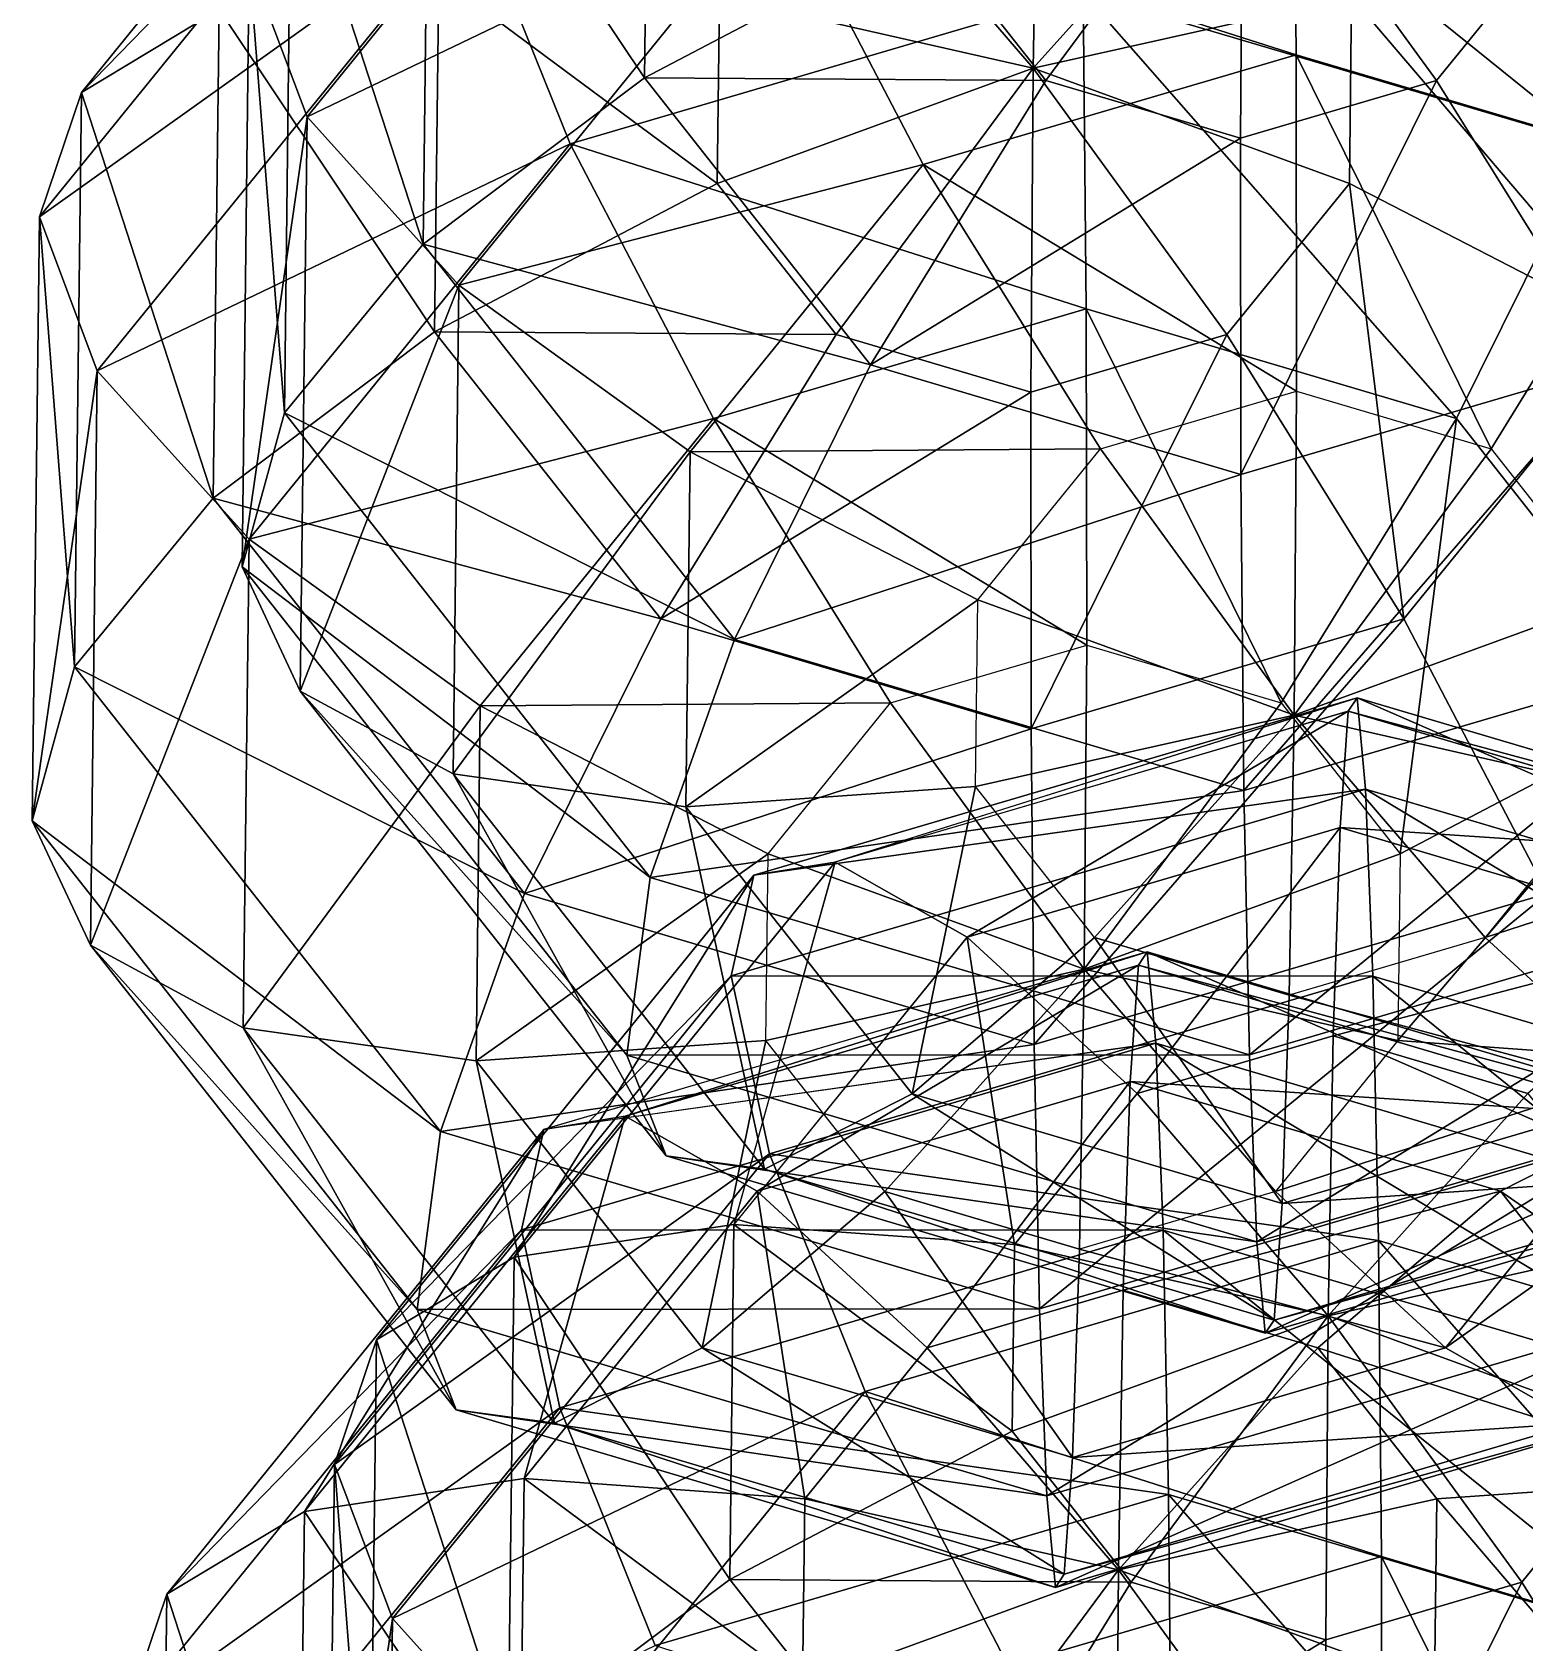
# Model space of a CAD drawing. Header units: metres. Extents: x -232 to 136, y -204 to 253.
# Drawn here: x -29.9 to 11.72, y 101.34 to 146.24 of the extents above; entities that cross this region are included whole.
import ezdxf

# ---------------------------------------------------------------- set-up
doc = ezdxf.new("R2010")
doc.units = ezdxf.units.M

msp = doc.modelspace()

# ---------------------------------------------------------------- linework, layer by layer
for points in [[(-18.013493, 157.52379, -593.6583), (-24.693033, 146.87381, -607.60693), (-28.53103, 144.56836, -599.35754), (-28.530931, 144.56847, -599.3574)], [(-18.642845, 154.72137, -584.72253), (-18.013493, 157.52379, -593.6583), (-28.53103, 144.56836, -599.35754), (-28.530931, 144.56847, -599.3574)], [(-11.722318, 156.84381, -353.40817), (-23.85123, 148.18161, -367.29697), (-22.239857, 143.88838, -359.10736), (-22.239758, 143.88849, -359.10727)], [(-9.057485, 150.21182, -347.32428), (-11.722318, 156.84381, -353.40817), (-22.239857, 143.88838, -359.10736), (-22.239758, 143.88849, -359.10727)], [(-18.642845, 154.72137, -584.72253), (-28.53103, 144.56836, -599.35754), (-29.70164, 141.09921, -590.715), (-29.70154, 141.09932, -590.7149)], [(-17.572727, 149.76141, -576.82623), (-18.642845, 154.72137, -584.72253), (-29.70164, 141.09921, -590.715), (-29.70154, 141.09932, -590.7149)], [(-18.842625, 153.9562, -384.1889), (-12.712922, 154.87228, -391.23773), (-12.832356, 144.9752, -395.79877), (-12.832256, 144.97531, -395.79868)], [(-12.712922, 154.87228, -391.23773), (-4.9543295, 149.10614, -398.79382), (-12.832356, 144.9752, -395.79877), (-12.832256, 144.97531, -395.79868)], [(13.614018, 143.12943, -571.4892), (15.956792, 149.76141, -577.7042), (-0.7482536, 154.70995, -574.9847), (-0.74815357, 154.71005, -574.98456)], [(13.614018, 143.12943, -571.4892), (-0.7482536, 154.70995, -574.9847), (-0.5961426, 147.33891, -569.17584), (-0.5960426, 147.33902, -569.1757)], [(5.3393087, 145.61537, -342.51022), (5.2542677, 154.42131, -345.7578), (-9.057485, 150.21182, -347.32428), (-9.0573845, 150.21193, -347.3242)], [(15.663593, 142.557, -344.19098), (19.464428, 150.21182, -348.07117), (5.2542677, 154.42131, -345.7578), (5.254368, 154.42142, -345.75772)], [(15.663593, 142.557, -344.19098), (5.2542677, 154.42131, -345.7578), (5.3393087, 145.61537, -342.51022), (5.339409, 145.61548, -342.51013)], [(-22.680622, 151.65076, -375.93948), (-18.842625, 153.9562, -384.1889), (-19.007011, 140.33405, -390.46664), (-19.006912, 140.33415, -390.46655)], [(-18.842625, 153.9562, -384.1889), (-12.832356, 144.9752, -395.79877), (-19.007011, 140.33405, -390.46664), (-19.006912, 140.33415, -390.46655)], [(-1.8579901, 153.04428, -617.3639), (-1.9944923, 145.24005, -622.5767), (-7.3245935, 151.43642, -617.9622), (-7.3244934, 151.43652, -617.9621)], [(3.5698085, 151.43642, -618.2475), (-1.9944923, 145.24005, -622.5767), (-1.8579901, 153.04428, -617.3639), (-1.8578901, 153.04439, -617.3638)], [(-4.9543295, 149.10614, -398.79382), (3.855918, 152.32245, -399.15866), (-1.6385736, 144.89667, -400.82193), (-1.6384736, 144.89677, -400.82184)], [(-1.6385736, 144.89667, -400.82193), (3.855918, 152.32245, -399.15866), (3.7892253, 143.28879, -401.70557), (3.7893252, 143.2889, -401.70547)], [(3.7892253, 143.28879, -401.70557), (3.855918, 152.32245, -399.15866), (9.255831, 144.89665, -401.1072), (9.255931, 144.89676, -401.10712)], [(9.255831, 144.89665, -401.1072), (3.855918, 152.32245, -399.15866), (12.673185, 149.10614, -399.25543), (12.6732855, 149.10625, -399.25534)], [(-23.85123, 148.18161, -367.29697), (-22.680622, 151.65076, -375.93948), (-22.87387, 135.63695, -383.31943), (-22.873772, 135.63705, -383.31934)], [(-22.680622, 151.65076, -375.93948), (-19.007011, 140.33405, -390.46664), (-22.87387, 135.63695, -383.31943), (-22.873772, 135.63705, -383.31934)], [(-7.3245935, 151.43642, -617.9622), (-1.9944923, 145.24005, -622.5767), (-10.741949, 147.22693, -619.81396), (-10.741849, 147.22704, -619.81384)], [(6.885566, 147.22693, -620.2756), (-1.9944923, 145.24005, -622.5767), (3.5698085, 151.43642, -618.2475), (3.5699084, 151.43652, -618.2474)], [(-9.057485, 150.21182, -347.32428), (-22.239857, 143.88838, -359.10736), (-18.004238, 139.19128, -352.1723), (-18.004139, 139.19139, -352.1722)], [(-5.0587873, 142.557, -343.64835), (-9.057485, 150.21182, -347.32428), (-18.004238, 139.19128, -352.1723), (-18.004139, 139.19139, -352.1722)], [(5.3393087, 145.61537, -342.51022), (-9.057485, 150.21182, -347.32428), (-5.0587873, 142.557, -343.64835), (-5.058687, 142.55711, -343.64825)], [(-17.572727, 149.76141, -576.82623), (-29.70164, 141.09921, -590.715), (-28.090267, 136.80598, -582.5254), (-28.090168, 136.80609, -582.52527)], [(-14.907895, 143.12943, -570.7423), (-17.572727, 149.76141, -576.82623), (-28.090267, 136.80598, -582.5254), (-28.090168, 136.80609, -582.52527)], [(-0.5961426, 147.33891, -569.17584), (-17.572727, 149.76141, -576.82623), (-14.907895, 143.12943, -570.7423), (-14.907795, 143.12953, -570.7422)], [(-12.832356, 144.9752, -395.79877), (-4.9543295, 149.10614, -398.79382), (-1.6385736, 144.89667, -400.82193), (-1.6384736, 144.89677, -400.82184)], [(14.196973, 136.9683, -400.19907), (9.255831, 144.89665, -401.1072), (12.673185, 149.10614, -399.25543), (12.6732855, 149.10625, -399.25534)], [(-23.85123, 148.18161, -367.29697), (-22.87387, 135.63695, -383.31943), (-24.054424, 131.3437, -375.0567), (-24.054325, 131.34381, -375.0566)], [(-22.239857, 143.88838, -359.10736), (-23.85123, 148.18161, -367.29697), (-24.054424, 131.3437, -375.0567), (-24.054325, 131.34381, -375.0566)], [(-24.693033, 146.87381, -607.60693), (-18.563332, 147.78989, -614.65576), (-18.682766, 137.8928, -619.2168), (-18.682667, 137.89291, -619.2167)], [(-18.563332, 147.78989, -614.65576), (-10.80474, 142.02374, -622.21185), (-18.682766, 137.8928, -619.2168), (-18.682667, 137.89291, -619.2167)], [(-18.563332, 147.78989, -614.65576), (-10.741949, 147.22693, -619.81396), (-10.80474, 142.02374, -622.21185), (-10.80464, 142.02385, -622.21173)], [(14.846757, 137.89282, -620.0948), (6.885566, 147.22693, -620.2756), (14.966191, 147.78989, -615.53375), (14.966291, 147.79, -615.5336)], [(-0.51110137, 138.53297, -565.9283), (-0.5961426, 147.33891, -569.17584), (-14.907895, 143.12943, -570.7423), (-14.907795, 143.12953, -570.7422)], [(9.813183, 135.47461, -567.609), (13.614018, 143.12943, -571.4892), (-0.5961426, 147.33891, -569.17584), (-0.5960426, 147.33902, -569.1757)], [(9.813183, 135.47461, -567.609), (-0.5961426, 147.33891, -569.17584), (-0.51110137, 138.53297, -565.9283), (-0.51100135, 138.53308, -565.92816)], [(-28.53103, 144.56836, -599.35754), (-24.693033, 146.87381, -607.60693), (-24.857422, 133.25165, -613.8847), (-24.857323, 133.25175, -613.8846)], [(-24.693033, 146.87381, -607.60693), (-18.682766, 137.8928, -619.2168), (-24.857422, 133.25165, -613.8847), (-24.857323, 133.25175, -613.8846)], [(-10.741949, 147.22693, -619.81396), (-1.9944923, 145.24005, -622.5767), (-10.80474, 142.02374, -622.21185), (-10.80464, 142.02385, -622.21173)], [(6.8227754, 142.02374, -622.67346), (-1.9944923, 145.24005, -622.5767), (6.885566, 147.22693, -620.2756), (6.8856664, 147.22704, -620.27545)], [(14.846757, 137.89282, -620.0948), (6.8227754, 142.02374, -622.67346), (6.885566, 147.22693, -620.2756), (6.8856664, 147.22704, -620.27545)], [(5.3489556, 136.23654, -342.14188), (5.3393087, 145.61537, -342.51022), (-5.0587873, 142.557, -343.64835), (-5.058687, 142.55711, -343.64825)], [(10.776754, 134.62868, -343.02548), (15.663593, 142.557, -344.19098), (5.3393087, 145.61537, -342.51022), (5.339409, 145.61548, -342.51013)], [(10.776754, 134.62868, -343.02548), (5.3393087, 145.61537, -342.51022), (5.3489556, 136.23654, -342.14188), (5.349056, 136.23665, -342.14178)], [(-10.80474, 142.02374, -622.21185), (-1.9944923, 145.24005, -622.5767), (-7.4889836, 137.81427, -624.2399), (-7.4888835, 137.81438, -624.2398)], [(-7.4889836, 137.81427, -624.2399), (-1.9944923, 145.24005, -622.5767), (-2.061185, 136.20639, -625.1236), (-2.061085, 136.2065, -625.1235)], [(-2.061185, 136.20639, -625.1236), (-1.9944923, 145.24005, -622.5767), (3.4054208, 137.81425, -624.5252), (3.4055207, 137.81436, -624.5251)], [(3.4054208, 137.81425, -624.5252), (-1.9944923, 145.24005, -622.5767), (6.8227754, 142.02374, -622.67346), (6.8228755, 142.02385, -622.67334)], [(-19.007011, 140.33405, -390.46664), (-12.832356, 144.9752, -395.79877), (-6.5254154, 136.96832, -399.65643), (-6.5253153, 136.96843, -399.65634)], [(-12.832356, 144.9752, -395.79877), (-1.6385736, 144.89667, -400.82193), (-6.5254154, 136.96832, -399.65643), (-6.5253153, 136.96843, -399.65634)], [(-6.5254154, 136.96832, -399.65643), (-1.6385736, 144.89667, -400.82193), (3.7892253, 143.28879, -401.70557), (3.7893252, 143.2889, -401.70547)], [(3.7988715, 133.90996, -401.3372), (3.7892253, 143.28879, -401.70557), (9.255831, 144.89665, -401.1072), (9.255931, 144.89676, -401.10712)], [(3.7988715, 133.90996, -401.3372), (9.255831, 144.89665, -401.1072), (14.196973, 136.9683, -400.19907), (14.197073, 136.96841, -400.19897)], [(-29.70164, 141.09921, -590.715), (-28.53103, 144.56836, -599.35754), (-28.724281, 128.55455, -606.7374), (-28.724182, 128.55466, -606.7373)], [(-28.53103, 144.56836, -599.35754), (-24.857422, 133.25165, -613.8847), (-28.724281, 128.55455, -606.7374), (-28.724182, 128.55466, -606.7373)], [(-22.239857, 143.88838, -359.10736), (-24.054424, 131.3437, -375.0567), (-22.43311, 127.87458, -366.48727), (-22.43301, 127.87468, -366.48718)], [(-18.004238, 139.19128, -352.1723), (-22.239857, 143.88838, -359.10736), (-22.43311, 127.87458, -366.48727), (-22.43301, 127.87468, -366.48718)], [(-6.5254154, 136.96832, -399.65643), (3.7892253, 143.28879, -401.70557), (3.7988715, 133.90996, -401.3372), (3.7989714, 133.91006, -401.3371)], [(-14.907895, 143.12943, -570.7423), (-28.090267, 136.80598, -582.5254), (-23.854649, 132.10889, -575.59033), (-23.85455, 132.109, -575.5902)], [(-10.909198, 135.47461, -567.0664), (-14.907895, 143.12943, -570.7423), (-23.854649, 132.10889, -575.59033), (-23.85455, 132.109, -575.5902)], [(-0.51110137, 138.53297, -565.9283), (-14.907895, 143.12943, -570.7423), (-10.909198, 135.47461, -567.0664), (-10.909098, 135.47472, -567.0663)], [(16.120129, 127.46772, -571.4667), (13.614018, 143.12943, -571.4892), (9.813183, 135.47461, -567.609), (9.813283, 135.47472, -567.6089)], [(-5.0587873, 142.557, -343.64835), (-18.004238, 139.19128, -352.1723), (-11.558982, 134.55013, -347.17062), (-11.558882, 134.55023, -347.17053)], [(-0.117648125, 134.62868, -342.7402), (-5.0587873, 142.557, -343.64835), (-11.558982, 134.55013, -347.17062), (-11.558882, 134.55023, -347.17053)], [(5.3489556, 136.23654, -342.14188), (-5.0587873, 142.557, -343.64835), (-0.117648125, 134.62868, -342.7402), (-0.11754812, 134.62878, -342.7401)], [(14.092513, 130.41919, -345.0536), (15.663593, 142.557, -344.19098), (10.776754, 134.62868, -343.02548), (10.7768545, 134.62878, -343.0254)], [(-18.682766, 137.8928, -619.2168), (-10.80474, 142.02374, -622.21185), (-7.4889836, 137.81427, -624.2399), (-7.4888835, 137.81438, -624.2398)], [(8.346562, 129.88591, -623.61707), (3.4054208, 137.81425, -624.5252), (6.8227754, 142.02374, -622.67346), (6.8228755, 142.02385, -622.67334)], [(8.346562, 129.88591, -623.61707), (6.8227754, 142.02374, -622.67346), (14.846757, 137.89282, -620.0948), (14.846857, 137.89293, -620.09467)], [(-29.70164, 141.09921, -590.715), (-28.724281, 128.55455, -606.7374), (-29.904833, 124.261314, -598.47473), (-29.904734, 124.26141, -598.4746)], [(-28.090267, 136.80598, -582.5254), (-29.70164, 141.09921, -590.715), (-29.904833, 124.261314, -598.47473), (-29.904734, 124.26141, -598.4746)], [(-22.87387, 135.63695, -383.31943), (-19.007011, 140.33405, -390.46664), (-10.32625, 129.3135, -395.77625), (-10.32615, 129.31361, -395.77615)], [(-19.007011, 140.33405, -390.46664), (-6.5254154, 136.96832, -399.65643), (-10.32625, 129.3135, -395.77625), (-10.32615, 129.31361, -395.77615)], [(-18.004238, 139.19128, -352.1723), (-22.43311, 127.87458, -366.48727), (-18.168629, 125.56913, -358.45004), (-18.16853, 125.56923, -358.44995)], [(-11.558982, 134.55013, -347.17062), (-18.004238, 139.19128, -352.1723), (-18.168629, 125.56913, -358.45004), (-18.16853, 125.56923, -358.44995)], [(-0.5014546, 129.15414, -565.5599), (-0.51110137, 138.53297, -565.9283), (-10.909198, 135.47461, -567.0664), (-10.909098, 135.47472, -567.0663)], [(4.926345, 127.54627, -566.44354), (9.813183, 135.47461, -567.609), (-0.51110137, 138.53297, -565.9283), (-0.51100135, 138.53308, -565.92816)], [(4.926345, 127.54627, -566.44354), (-0.51110137, 138.53297, -565.9283), (-0.5014546, 129.15414, -565.5599), (-0.5013546, 129.15425, -565.55975)], [(-24.857422, 133.25165, -613.8847), (-18.682766, 137.8928, -619.2168), (-12.375826, 129.88593, -623.07446), (-12.375726, 129.88603, -623.07434)], [(-18.682766, 137.8928, -619.2168), (-7.4889836, 137.81427, -624.2399), (-12.375826, 129.88593, -623.07446), (-12.375726, 129.88603, -623.07434)], [(12.34526, 122.2311, -619.94116), (8.346562, 129.88591, -623.61707), (14.846757, 137.89282, -620.0948), (14.846857, 137.89293, -620.09467)], [(-12.375826, 129.88593, -623.07446), (-7.4889836, 137.81427, -624.2399), (-2.061185, 136.20639, -625.1236), (-2.061085, 136.2065, -625.1235)], [(-2.0515387, 126.82755, -624.7552), (-2.061185, 136.20639, -625.1236), (3.4054208, 137.81425, -624.5252), (3.4055207, 137.81436, -624.5251)], [(-2.0515387, 126.82755, -624.7552), (3.4054208, 137.81425, -624.5252), (8.346562, 129.88591, -623.61707), (8.3466625, 129.88602, -623.61694)], [(-10.32625, 129.3135, -395.77625), (-6.5254154, 136.96832, -399.65643), (3.7988715, 133.90996, -401.3372), (3.7989714, 133.91006, -401.3371)], [(3.7988715, 133.90996, -401.3372), (3.7988715, 133.90996, -401.3372), (-6.5254154, 136.96832, -399.65643), (-6.5253153, 136.96843, -399.65634)], [(3.883912, 125.10403, -398.0896), (3.7988715, 133.90996, -401.3372), (14.196973, 136.9683, -400.19907), (14.197073, 136.96841, -400.19897)], [(3.883912, 125.10403, -398.0896), (14.196973, 136.9683, -400.19907), (18.195671, 129.3135, -396.52313), (18.19577, 129.31361, -396.52304)], [(-28.090267, 136.80598, -582.5254), (-29.904833, 124.261314, -598.47473), (-28.283518, 120.79218, -589.90533), (-28.283419, 120.79228, -589.9052)], [(-23.854649, 132.10889, -575.59033), (-28.090267, 136.80598, -582.5254), (-28.283518, 120.79218, -589.90533), (-28.283419, 120.79228, -589.9052)], [(-12.375826, 129.88593, -623.07446), (-2.061185, 136.20639, -625.1236), (-2.0515387, 126.82755, -624.7552), (-2.0514388, 126.82765, -624.75507)], [(5.3489556, 136.23654, -342.14188), (5.2822638, 127.20288, -344.68875), (-0.117648125, 134.62868, -342.7402), (-0.11754812, 134.62878, -342.7401)], [(10.776754, 134.62868, -343.02548), (5.2822638, 127.20288, -344.68875), (5.3489556, 136.23654, -342.14188), (5.349056, 136.23665, -342.14178)], [(-24.054424, 131.3437, -375.0567), (-22.87387, 135.63695, -383.31943), (-12.669024, 122.68152, -389.56122), (-12.668924, 122.68162, -389.56113)], [(-22.87387, 135.63695, -383.31943), (-10.32625, 129.3135, -395.77625), (-12.669024, 122.68152, -389.56122), (-12.668924, 122.68162, -389.56113)], [(-10.909198, 135.47461, -567.0664), (-23.854649, 132.10889, -575.59033), (-17.409391, 127.46772, -570.5887), (-17.409292, 127.46782, -570.58856)], [(-5.968058, 127.54627, -566.15826), (-10.909198, 135.47461, -567.0664), (-17.409391, 127.46772, -570.5887), (-17.409292, 127.46782, -570.58856)], [(-0.5014546, 129.15414, -565.5599), (-10.909198, 135.47461, -567.0664), (-5.968058, 127.54627, -566.15826), (-5.967958, 127.54637, -566.15814)], [(8.242103, 123.3368, -568.4716), (9.813183, 135.47461, -567.609), (4.926345, 127.54627, -566.44354), (4.926445, 127.54637, -566.4434)], [(8.242103, 123.3368, -568.4716), (16.120129, 127.46772, -571.4667), (9.813183, 135.47461, -567.609), (9.813283, 135.47472, -567.6089)], [(-11.558982, 134.55013, -347.17062), (-18.168629, 125.56913, -358.45004), (-11.678416, 124.653046, -351.7317), (-11.678316, 124.653145, -351.7316)], [(-3.5350037, 130.41919, -344.59198), (-11.558982, 134.55013, -347.17062), (-11.678416, 124.653046, -351.7317), (-11.678316, 124.653145, -351.7316)], [(-0.117648125, 134.62868, -342.7402), (-11.558982, 134.55013, -347.17062), (-3.5350037, 130.41919, -344.59198), (-3.5349038, 130.4193, -344.5919)], [(-0.117648125, 134.62868, -342.7402), (5.2822638, 127.20288, -344.68875), (-3.5350037, 130.41919, -344.59198), (-3.5349038, 130.4193, -344.5919)], [(14.092513, 130.41919, -345.0536), (5.2822638, 127.20288, -344.68875), (10.776754, 134.62868, -343.02548), (10.7768545, 134.62878, -343.0254)], [(-10.32625, 129.3135, -395.77625), (3.7988715, 133.90996, -401.3372), (3.883912, 125.10403, -398.0896), (3.884012, 125.104126, -398.0895)], [(-28.724281, 128.55455, -606.7374), (-24.857422, 133.25165, -613.8847), (-16.17666, 122.2311, -619.1943), (-16.176561, 122.2312, -619.19415)], [(-24.857422, 133.25165, -613.8847), (-12.375826, 129.88593, -623.07446), (-16.17666, 122.2311, -619.1943), (-16.176561, 122.2312, -619.19415)], [(-23.854649, 132.10889, -575.59033), (-28.283518, 120.79218, -589.90533), (-24.019037, 118.48673, -581.86804), (-24.018938, 118.48683, -581.8679)], [(-17.409391, 127.46772, -570.5887), (-23.854649, 132.10889, -575.59033), (-24.019037, 118.48673, -581.86804), (-24.018938, 118.48683, -581.8679)], [(-24.054424, 131.3437, -375.0567), (-12.669024, 122.68152, -389.56122), (-13.32441, 117.72157, -381.61972), (-13.32431, 117.72167, -381.61963)], [(-22.43311, 127.87458, -366.48727), (-24.054424, 131.3437, -375.0567), (-13.32441, 117.72157, -381.61972), (-13.32431, 117.72167, -381.61963)], [(-3.5350037, 130.41919, -344.59198), (-11.678416, 124.653046, -351.7317), (-3.5977945, 125.215996, -346.98987), (-3.5976946, 125.216095, -346.98978)], [(-3.5350037, 130.41919, -344.59198), (5.2822638, 127.20288, -344.68875), (-3.5977945, 125.215996, -346.98987), (-3.5976946, 125.216095, -346.98978)], [(14.029722, 125.215996, -347.45145), (5.2822638, 127.20288, -344.68875), (14.092513, 130.41919, -345.0536), (14.092613, 130.4193, -345.0535)], [(-16.17666, 122.2311, -619.1943), (-12.375826, 129.88593, -623.07446), (-2.0515387, 126.82755, -624.7552), (-2.0514388, 126.82765, -624.75507)], [(-2.0515387, 126.82755, -624.7552), (-2.0515387, 126.82755, -624.7552), (-12.375826, 129.88593, -623.07446), (-12.375726, 129.88603, -623.07434)], [(-1.9664981, 118.02163, -621.5076), (-2.0515387, 126.82755, -624.7552), (8.346562, 129.88591, -623.61707), (8.3466625, 129.88602, -623.61694)], [(-1.9664981, 118.02163, -621.5076), (8.346562, 129.88591, -623.61707), (12.34526, 122.2311, -619.94116), (12.34536, 122.2312, -619.94104)], [(-12.669024, 122.68152, -389.56122), (-10.32625, 129.3135, -395.77625), (3.883912, 125.10403, -398.0896), (3.884012, 125.104126, -398.0895)], [(3.883912, 125.10403, -398.0896), (3.883912, 125.10403, -398.0896), (-10.32625, 129.3135, -395.77625), (-10.32615, 129.31361, -395.77615)], [(-0.5014546, 129.15414, -565.5599), (-0.5681463, 120.12048, -568.10675), (-5.968058, 127.54627, -566.15826), (-5.967958, 127.54637, -566.15814)], [(4.926345, 127.54627, -566.44354), (-0.5681463, 120.12048, -568.10675), (-0.5014546, 129.15414, -565.5599), (-0.5013546, 129.15425, -565.55975)], [(4.0360227, 117.73299, -392.28076), (3.883912, 125.10403, -398.0896), (18.195671, 129.3135, -396.52313), (18.19577, 129.31361, -396.52304)], [(4.0360227, 117.73299, -392.28076), (18.195671, 129.3135, -396.52313), (20.860504, 122.68152, -390.43924), (20.860603, 122.68162, -390.43915)], [(-29.904833, 124.261314, -598.47473), (-28.724281, 128.55455, -606.7374), (-18.519434, 115.59912, -612.97925), (-18.519335, 115.59922, -612.9791)], [(-28.724281, 128.55455, -606.7374), (-16.17666, 122.2311, -619.1943), (-18.519434, 115.59912, -612.97925), (-18.519335, 115.59922, -612.9791)], [(-22.43311, 127.87458, -366.48727), (-13.32441, 117.72157, -381.61972), (-12.228259, 114.91914, -372.7291), (-12.228159, 114.91924, -372.729)], [(-18.168629, 125.56913, -358.45004), (-22.43311, 127.87458, -366.48727), (-12.228259, 114.91914, -372.7291), (-12.228159, 114.91924, -372.729)], [(-5.968058, 127.54627, -566.15826), (-17.409391, 127.46772, -570.5887), (-9.385414, 123.3368, -568.01), (-9.385314, 123.3369, -568.0099)], [(7.0386343, 127.68877, -277.6156), (-7.518627, 123.110794, -288.5577), (-9.78584, 122.740234, -279.45712), (-9.78574, 122.74033, -279.45703)], [(7.2751083, 125.14101, -268.58502), (7.0386343, 127.68877, -277.6156), (-9.78584, 122.740234, -279.45712), (-9.78574, 122.74033, -279.45703)], [(-5.968058, 127.54627, -566.15826), (-0.5681463, 120.12048, -568.10675), (-9.385414, 123.3368, -568.01), (-9.385314, 123.3369, -568.0099)], [(7.0386343, 127.68877, -277.6156), (6.7931256, 127.32027, -286.9912), (-7.518627, 123.110794, -288.5577), (-7.518527, 123.11089, -288.55762)], [(8.242103, 123.3368, -568.4716), (-0.5681463, 120.12048, -568.10675), (4.926345, 127.54627, -566.44354), (4.926445, 127.54637, -566.4434)], [(23.74368, 122.740234, -280.3351), (6.7931256, 127.32027, -286.9912), (7.0386343, 127.68877, -277.6156), (7.0387344, 127.688866, -277.6155)], [(24.839832, 119.93781, -271.4445), (23.74368, 122.740234, -280.3351), (7.0386343, 127.68877, -277.6156), (7.0387344, 127.688866, -277.6155)], [(24.839832, 119.93781, -271.4445), (7.0386343, 127.68877, -277.6156), (7.2751083, 125.14101, -268.58502), (7.2752085, 125.141106, -268.58493)], [(-17.409391, 127.46772, -570.5887), (-24.019037, 118.48673, -581.86804), (-17.528826, 117.57065, -575.1497), (-17.528727, 117.57075, -575.1496)], [(-9.385414, 123.3368, -568.01), (-17.409391, 127.46772, -570.5887), (-17.528826, 117.57065, -575.1497), (-17.528727, 117.57075, -575.1496)], [(6.7931256, 127.32027, -286.9912), (-3.8354836, 121.01323, -296.93225), (-7.518627, 123.110794, -288.5577), (-7.518527, 123.11089, -288.55762)], [(6.7931256, 127.32027, -286.9912), (6.5626135, 124.071594, -295.79413), (-3.8354836, 121.01323, -296.93225), (-3.8353837, 121.01333, -296.93216)], [(-3.5977945, 125.215996, -346.98987), (5.2822638, 127.20288, -344.68875), (-0.2820382, 121.00652, -349.01794), (-0.28193823, 121.00662, -349.01785)], [(-0.2820382, 121.00652, -349.01794), (5.2822638, 127.20288, -344.68875), (5.145761, 119.39865, -349.90158), (5.145861, 119.39875, -349.9015)], [(5.145761, 119.39865, -349.90158), (5.2822638, 127.20288, -344.68875), (10.612367, 121.00652, -349.30322), (10.612467, 121.00662, -349.30313)], [(10.612367, 121.00652, -349.30322), (5.2822638, 127.20288, -344.68875), (14.029722, 125.215996, -347.45145), (14.029822, 125.216095, -347.45135)], [(21.003286, 123.110794, -289.30457), (6.5626135, 124.071594, -295.79413), (6.7931256, 127.32027, -286.9912), (6.793226, 127.320366, -286.99112)], [(23.74368, 122.740234, -280.3351), (21.003286, 123.110794, -289.30457), (6.7931256, 127.32027, -286.9912), (6.793226, 127.320366, -286.99112)], [(8.179312, 118.1336, -570.8695), (16.000694, 117.57065, -576.0277), (16.120129, 127.46772, -571.4667), (16.120228, 127.46782, -571.46655)], [(8.179312, 118.1336, -570.8695), (16.120129, 127.46772, -571.4667), (8.242103, 123.3368, -568.4716), (8.242203, 123.3369, -568.4715)], [(-16.17666, 122.2311, -619.1943), (-2.0515387, 126.82755, -624.7552), (-1.9664981, 118.02163, -621.5076), (-1.9663981, 118.02173, -621.5075)], [(-18.168629, 125.56913, -358.45004), (-12.228259, 114.91914, -372.7291), (-9.4878645, 114.548584, -363.75964), (-9.487764, 114.54868, -363.75955)], [(-11.678416, 124.653046, -351.7317), (-18.168629, 125.56913, -358.45004), (-9.4878645, 114.548584, -363.75964), (-9.487764, 114.54868, -363.75955)], [(-12.669024, 122.68152, -389.56122), (3.883912, 125.10403, -398.0896), (4.0360227, 117.73299, -392.28076), (4.036123, 117.733086, -392.28067)], [(-3.5977945, 125.215996, -346.98987), (-11.678416, 124.653046, -351.7317), (-5.371476, 116.64615, -355.58932), (-5.371376, 116.64625, -355.58923)], [(7.2751083, 125.14101, -268.58502), (-9.78584, 122.740234, -279.45712), (-10.415193, 119.93781, -270.5213), (-10.415092, 119.93791, -270.5212)], [(7.4793997, 119.92639, -260.78345), (7.2751083, 125.14101, -268.58502), (-10.415193, 119.93781, -270.5213), (-10.415092, 119.93791, -270.5212)], [(-3.5977945, 125.215996, -346.98987), (-5.371476, 116.64615, -355.58932), (-0.2820382, 121.00652, -349.01794), (-0.28193823, 121.00662, -349.01785)], [(24.184444, 114.97786, -263.503), (24.839832, 119.93781, -271.4445), (7.2751083, 125.14101, -268.58502), (7.2752085, 125.141106, -268.58493)], [(24.184444, 114.97786, -263.503), (7.2751083, 125.14101, -268.58502), (7.4793997, 119.92639, -260.78345), (7.4795, 119.92649, -260.78336)], [(10.612367, 121.00652, -349.30322), (21.851105, 124.653046, -352.60968), (14.029722, 125.215996, -347.45145), (14.029822, 125.216095, -347.45135)], [(-11.678416, 124.653046, -351.7317), (-9.4878645, 114.548584, -363.75964), (-5.371476, 116.64615, -355.58932), (-5.371376, 116.64625, -355.58923)], [(10.612367, 121.00652, -349.30322), (15.35091, 116.64615, -356.13196), (21.851105, 124.653046, -352.60968), (21.851204, 124.653145, -352.6096)], [(-29.904833, 124.261314, -598.47473), (-18.519434, 115.59912, -612.97925), (-19.17482, 110.639175, -605.0377), (-19.17472, 110.639275, -605.0376)], [(-28.283518, 120.79218, -589.90533), (-29.904833, 124.261314, -598.47473), (-19.17482, 110.639175, -605.0377), (-19.17472, 110.639275, -605.0376)], [(6.5626135, 124.071594, -295.79413), (0.9030595, 116.652855, -303.761), (-3.8354836, 121.01323, -296.93225), (-3.8353837, 121.01333, -296.93216)], [(6.5626135, 124.071594, -295.79413), (6.3696632, 118.26073, -303.16263), (0.9030595, 116.652855, -303.761), (0.9031595, 116.652954, -303.7609)], [(16.8869, 121.01323, -297.47488), (6.3696632, 118.26073, -303.16263), (6.5626135, 124.071594, -295.79413), (6.5627136, 124.07169, -295.79404)], [(21.003286, 123.110794, -289.30457), (16.8869, 121.01323, -297.47488), (6.5626135, 124.071594, -295.79413), (6.5627136, 124.07169, -295.79404)], [(-9.385414, 123.3368, -568.01), (-17.528826, 117.57065, -575.1497), (-9.448205, 118.1336, -570.4079), (-9.448105, 118.1337, -570.4078)], [(-7.518627, 123.110794, -288.5577), (-10.335679, 113.00633, -300.45453), (-16.465382, 112.09025, -293.4057), (-16.465282, 112.09035, -293.4056)], [(-9.78584, 122.740234, -279.45712), (-7.518627, 123.110794, -288.5577), (-16.465382, 112.09025, -293.4057), (-16.465282, 112.09035, -293.4056)], [(-7.518627, 123.110794, -288.5577), (-3.8354836, 121.01323, -296.93225), (-10.335679, 113.00633, -300.45453), (-10.335579, 113.00643, -300.45444)], [(-9.385414, 123.3368, -568.01), (-0.5681463, 120.12048, -568.10675), (-9.448205, 118.1336, -570.4079), (-9.448105, 118.1337, -570.4078)], [(8.179312, 118.1336, -570.8695), (-0.5681463, 120.12048, -568.10675), (8.242103, 123.3368, -568.4716), (8.242203, 123.3369, -568.4715)], [(-9.78584, 122.740234, -279.45712), (-16.465382, 112.09025, -293.4057), (-20.30338, 109.7848, -285.15628), (-20.30328, 109.7849, -285.1562)], [(-10.415193, 119.93781, -270.5213), (-9.78584, 122.740234, -279.45712), (-20.30338, 109.7848, -285.15628), (-20.30328, 109.7849, -285.1562)], [(-13.32441, 117.72157, -381.61972), (-12.669024, 122.68152, -389.56122), (4.0360227, 117.73299, -392.28076), (4.036123, 117.733086, -392.28067)], [(4.0360227, 117.73299, -392.28076), (4.0360227, 117.73299, -392.28076), (-12.669024, 122.68152, -389.56122), (-12.668924, 122.68162, -389.56113)], [(4.2403135, 112.51837, -384.4792), (4.0360227, 117.73299, -392.28076), (20.860504, 122.68152, -390.43924), (20.860603, 122.68162, -390.43915)], [(4.2403135, 112.51837, -384.4792), (20.860504, 122.68152, -390.43924), (21.930618, 117.721565, -382.5429), (21.930717, 117.721664, -382.54282)], [(-18.519434, 115.59912, -612.97925), (-16.17666, 122.2311, -619.1943), (-1.9664981, 118.02163, -621.5076), (-1.9663981, 118.02173, -621.5075)], [(-1.9664981, 118.02163, -621.5076), (-1.9664981, 118.02163, -621.5076), (-16.17666, 122.2311, -619.1943), (-16.176561, 122.2312, -619.19415)], [(-1.8143874, 110.65059, -615.6988), (-1.9664981, 118.02163, -621.5076), (12.34526, 122.2311, -619.94116), (12.34536, 122.2312, -619.94104)], [(-1.8143874, 110.65059, -615.6988), (12.34526, 122.2311, -619.94116), (15.010093, 115.59912, -613.85724), (15.010193, 115.59922, -613.8571)], [(-28.283518, 120.79218, -589.90533), (-19.17482, 110.639175, -605.0377), (-18.078669, 107.83675, -596.1471), (-18.07857, 107.836845, -596.147)], [(-24.019037, 118.48673, -581.86804), (-28.283518, 120.79218, -589.90533), (-18.078669, 107.83675, -596.1471), (-18.07857, 107.836845, -596.147)], [(-3.8354836, 121.01323, -296.93225), (-2.5142956, 112.44338, -305.61276), (-10.335679, 113.00633, -300.45453), (-10.335579, 113.00643, -300.45444)], [(-0.2820382, 121.00652, -349.01794), (-5.371476, 116.64615, -355.58932), (4.9528093, 113.58778, -357.27008), (4.9529095, 113.58788, -357.27)], [(-3.8354836, 121.01323, -296.93225), (0.9030595, 116.652855, -303.761), (-2.5142956, 112.44338, -305.61276), (-2.5141957, 112.44348, -305.61267)], [(5.145761, 119.39865, -349.90158), (5.145761, 119.39865, -349.90158), (-0.2820382, 121.00652, -349.01794), (-0.28193823, 121.00662, -349.01785)], [(-0.2820382, 121.00652, -349.01794), (4.9528093, 113.58778, -357.27008), (5.145761, 119.39865, -349.90158), (5.145861, 119.39875, -349.9015)], [(5.145761, 119.39865, -349.90158), (15.35091, 116.64615, -356.13196), (10.612367, 121.00652, -349.30322), (10.612467, 121.00662, -349.30313)], [(16.8869, 121.01323, -297.47488), (11.7974615, 116.652855, -304.04626), (6.3696632, 118.26073, -303.16263), (6.3697634, 118.260826, -303.16254)], [(1.1882244, 120.60637, -501.03363), (-13.369038, 116.0284, -511.97574), (-15.6362505, 115.65784, -502.87515), (-15.63615, 115.657936, -502.87506)], [(1.4246984, 118.05861, -492.00305), (1.1882244, 120.60637, -501.03363), (-15.6362505, 115.65784, -502.87515), (-15.63615, 115.657936, -502.87506)], [(1.1882244, 120.60637, -501.03363), (0.9427154, 120.23787, -510.40924), (-13.369038, 116.0284, -511.97574), (-13.3689375, 116.028496, -511.97565)], [(17.89327, 115.65784, -503.75314), (0.9427154, 120.23787, -510.40924), (1.1882244, 120.60637, -501.03363), (1.1883245, 120.60647, -501.03354)], [(18.989424, 112.855415, -494.86252), (17.89327, 115.65784, -503.75314), (1.1882244, 120.60637, -501.03363), (1.1883245, 120.60647, -501.03354)], [(18.989424, 112.855415, -494.86252), (1.1882244, 120.60637, -501.03363), (1.4246984, 118.05861, -492.00305), (1.4247984, 118.05871, -492.00296)], [(-10.415193, 119.93781, -270.5213), (-20.30338, 109.7848, -285.15628), (-21.473988, 106.31567, -276.51376), (-21.473888, 106.315765, -276.51367)], [(-9.345075, 114.97786, -262.62497), (-10.415193, 119.93781, -270.5213), (-21.473988, 106.31567, -276.51376), (-21.473888, 106.315765, -276.51367)], [(0.9427154, 120.23787, -510.40924), (-9.685894, 113.93083, -520.3503), (-13.369038, 116.0284, -511.97574), (-13.3689375, 116.028496, -511.97565)], [(7.4793997, 119.92639, -260.78345), (-10.415193, 119.93781, -270.5213), (-9.345075, 114.97786, -262.62497), (-9.3449745, 114.97796, -262.62488)], [(0.9427154, 120.23787, -510.40924), (0.71220356, 116.9892, -519.21216), (-9.685894, 113.93083, -520.3503), (-9.685794, 113.93093, -520.35016)], [(-9.448205, 118.1336, -570.4079), (-0.5681463, 120.12048, -568.10675), (-6.132448, 113.924126, -572.436), (-6.132348, 113.924225, -572.43585)], [(7.6315107, 112.55535, -254.9746), (7.4793997, 119.92639, -260.78345), (-9.345075, 114.97786, -262.62497), (-9.3449745, 114.97796, -262.62488)], [(-6.132448, 113.924126, -572.436), (-0.5681463, 120.12048, -568.10675), (-0.7046492, 112.31625, -573.3196), (-0.7045492, 112.31635, -573.31946)], [(-0.7046492, 112.31625, -573.3196), (-0.5681463, 120.12048, -568.10675), (4.7619567, 113.924126, -572.72125), (4.762057, 113.924225, -572.7211)], [(4.7619567, 113.924126, -572.72125), (-0.5681463, 120.12048, -568.10675), (8.179312, 118.1336, -570.8695), (8.179412, 118.1337, -570.8694)], [(15.152876, 116.0284, -512.7226), (0.71220356, 116.9892, -519.21216), (0.9427154, 120.23787, -510.40924), (0.9428154, 120.23797, -510.40915)], [(17.89327, 115.65784, -503.75314), (15.152876, 116.0284, -512.7226), (0.9427154, 120.23787, -510.40924), (0.9428154, 120.23797, -510.40915)], [(21.841671, 108.34588, -257.28796), (24.184444, 114.97786, -263.503), (7.4793997, 119.92639, -260.78345), (7.4795, 119.92649, -260.78336)], [(21.841671, 108.34588, -257.28796), (7.4793997, 119.92639, -260.78345), (7.6315107, 112.55535, -254.9746), (7.631611, 112.55545, -254.97449)], [(5.145761, 119.39865, -349.90158), (4.9528093, 113.58778, -357.27008), (15.35091, 116.64615, -356.13196), (15.35101, 116.64625, -356.13187)], [(-24.019037, 118.48673, -581.86804), (-18.078669, 107.83675, -596.1471), (-15.338275, 107.46619, -587.1777), (-15.338175, 107.466286, -587.17755)], [(-17.528826, 117.57065, -575.1497), (-24.019037, 118.48673, -581.86804), (-15.338275, 107.46619, -587.1777), (-15.338175, 107.466286, -587.17755)], [(-9.448205, 118.1336, -570.4079), (-17.528826, 117.57065, -575.1497), (-11.221887, 109.56375, -579.0074), (-11.2217865, 109.56385, -579.00726)], [(-9.448205, 118.1336, -570.4079), (-11.221887, 109.56375, -579.0074), (-6.132448, 113.924126, -572.436), (-6.132348, 113.924225, -572.43585)], [(6.3696632, 118.26073, -303.16263), (6.233161, 110.4565, -308.37546), (0.9030595, 116.652855, -303.761), (0.9031595, 116.652954, -303.7609)], [(4.7619567, 113.924126, -572.72125), (16.000694, 117.57065, -576.0277), (8.179312, 118.1336, -570.8695), (8.179412, 118.1337, -570.8694)], [(11.7974615, 116.652855, -304.04626), (6.233161, 110.4565, -308.37546), (6.3696632, 118.26073, -303.16263), (6.3697634, 118.260826, -303.16254)], [(9.5005, 109.56375, -579.55), (13.183645, 107.46619, -587.92456), (22.130398, 118.48674, -583.07654), (22.130497, 118.48684, -583.0764)], [(9.5005, 109.56375, -579.55), (22.130398, 118.48674, -583.07654), (16.000694, 117.57065, -576.0277), (16.000793, 117.57075, -576.0276)], [(-18.519434, 115.59912, -612.97925), (-1.9664981, 118.02163, -621.5076), (-1.8143874, 110.65059, -615.6988), (-1.8142874, 110.65069, -615.69867)], [(1.4246984, 118.05861, -492.00305), (-15.6362505, 115.65784, -502.87515), (-16.265602, 112.855415, -493.93933), (-16.265503, 112.855515, -493.93924)], [(1.6289895, 112.843994, -484.20148), (1.4246984, 118.05861, -492.00305), (-16.265602, 112.855415, -493.93933), (-16.265503, 112.855515, -493.93924)], [(-13.32441, 117.72157, -381.61972), (4.0360227, 117.73299, -392.28076), (4.2403135, 112.51837, -384.4792), (4.2404137, 112.51847, -384.4791)], [(4.2403135, 112.51837, -384.4792), (4.2403135, 112.51837, -384.4792), (-13.32441, 117.72157, -381.61972), (-13.32431, 117.72167, -381.61963)], [(-12.228259, 114.91914, -372.7291), (-13.32441, 117.72157, -381.61972), (4.2403135, 112.51837, -384.4792), (4.2404137, 112.51847, -384.4791)], [(18.334036, 107.89546, -486.92102), (18.989424, 112.855415, -494.86252), (1.4246984, 118.05861, -492.00305), (1.4247984, 118.05871, -492.00296)], [(18.334036, 107.89546, -486.92102), (1.4246984, 118.05861, -492.00305), (1.6289895, 112.843994, -484.20148), (1.6290895, 112.84409, -484.2014)], [(4.4767876, 109.97061, -375.4486), (4.2403135, 112.51837, -384.4792), (21.930618, 117.721565, -382.5429), (21.930717, 117.721664, -382.54282)], [(4.4767876, 109.97061, -375.4486), (21.930618, 117.721565, -382.5429), (21.30127, 114.91914, -373.6071), (21.301369, 114.91924, -373.607)], [(-17.528826, 117.57065, -575.1497), (-15.338275, 107.46619, -587.1777), (-11.221887, 109.56375, -579.0074), (-11.2217865, 109.56385, -579.00726)], [(4.7619567, 113.924126, -572.72125), (9.5005, 109.56375, -579.55), (16.000694, 117.57065, -576.0277), (16.000793, 117.57075, -576.0276)], [(0.71220356, 116.9892, -519.21216), (-4.9473505, 109.57046, -527.179), (-9.685894, 113.93083, -520.3503), (-9.685794, 113.93093, -520.35016)], [(0.71220356, 116.9892, -519.21216), (0.5192529, 111.17833, -526.5807), (-4.9473505, 109.57046, -527.179), (-4.9472504, 109.57056, -527.1789)], [(11.0364895, 113.93083, -520.8929), (0.5192529, 111.17833, -526.5807), (0.71220356, 116.9892, -519.21216), (0.7123036, 116.989296, -519.21204)], [(15.152876, 116.0284, -512.7226), (11.0364895, 113.93083, -520.8929), (0.71220356, 116.9892, -519.21216), (0.7123036, 116.989296, -519.21204)], [(-5.371476, 116.64615, -355.58932), (-9.4878645, 114.548584, -363.75964), (4.722297, 110.33911, -366.073), (4.7223973, 110.33921, -366.0729)], [(4.9528093, 113.58778, -357.27008), (4.9528093, 113.58778, -357.27008), (-5.371476, 116.64615, -355.58932), (-5.371376, 116.64625, -355.58923)], [(-5.371476, 116.64615, -355.58932), (4.722297, 110.33911, -366.073), (4.9528093, 113.58778, -357.27008), (4.9529095, 113.58788, -357.27)], [(0.9030595, 116.652855, -303.761), (6.233161, 110.4565, -308.37546), (-2.5142956, 112.44338, -305.61276), (-2.5141957, 112.44348, -305.61267)], [(4.9528093, 113.58778, -357.27008), (19.034056, 114.548584, -364.5065), (15.35091, 116.64615, -356.13196), (15.35101, 116.64625, -356.13187)], [(15.113219, 112.44338, -306.07434), (6.233161, 110.4565, -308.37546), (11.7974615, 116.652855, -304.04626), (11.797562, 116.652954, -304.04617)], [(-13.369038, 116.0284, -511.97574), (-16.186089, 105.923935, -523.87256), (-22.31579, 105.00785, -516.8237), (-22.315691, 105.00795, -516.8236)], [(-15.6362505, 115.65784, -502.87515), (-13.369038, 116.0284, -511.97574), (-22.31579, 105.00785, -516.8237), (-22.315691, 105.00795, -516.8236)], [(-13.369038, 116.0284, -511.97574), (-9.685894, 113.93083, -520.3503), (-16.186089, 105.923935, -523.87256), (-16.18599, 105.924034, -523.87244)], [(23.833645, 105.00784, -518.0322), (11.0364895, 113.93083, -520.8929), (15.152876, 116.0284, -512.7226), (15.152976, 116.028496, -512.7225)], [(-15.6362505, 115.65784, -502.87515), (-22.31579, 105.00785, -516.8237), (-26.153788, 102.7024, -508.5743), (-26.153688, 102.7025, -508.57422)], [(-16.265602, 112.855415, -493.93933), (-15.6362505, 115.65784, -502.87515), (-26.153788, 102.7024, -508.5743), (-26.153688, 102.7025, -508.57422)], [(-19.17482, 110.639175, -605.0377), (-18.519434, 115.59912, -612.97925), (-1.8143874, 110.65059, -615.6988), (-1.8142874, 110.65069, -615.69867)], [(-1.8143874, 110.65059, -615.6988), (-1.8143874, 110.65059, -615.6988), (-18.519434, 115.59912, -612.97925), (-18.519335, 115.59922, -612.9791)], [(-1.6100963, 105.435974, -607.8972), (-1.8143874, 110.65059, -615.6988), (15.010093, 115.59912, -613.85724), (15.010193, 115.59922, -613.8571)], [(-1.6100963, 105.435974, -607.8972), (15.010093, 115.59912, -613.85724), (16.08021, 110.63917, -605.96094), (16.080309, 110.63927, -605.9608)], [(-9.345075, 114.97786, -262.62497), (-21.473988, 106.31567, -276.51376), (-19.862614, 102.02242, -268.32416), (-19.862514, 102.02252, -268.32407)], [(-6.6802416, 108.34588, -256.54108), (-9.345075, 114.97786, -262.62497), (-19.862614, 102.02242, -268.32416), (-19.862514, 102.02252, -268.32407)], [(7.6315107, 112.55535, -254.9746), (-9.345075, 114.97786, -262.62497), (-6.6802416, 108.34588, -256.54108), (-6.6801414, 108.34598, -256.541)], [(4.4767876, 109.97061, -375.4486), (4.4767876, 109.97061, -375.4486), (-12.228259, 114.91914, -372.7291), (-12.228159, 114.91924, -372.729)], [(-12.228259, 114.91914, -372.7291), (4.2403135, 112.51837, -384.4792), (4.4767876, 109.97061, -375.4486), (4.4768877, 109.97071, -375.44852)], [(-9.4878645, 114.548584, -363.75964), (-12.228259, 114.91914, -372.7291), (4.4767876, 109.97061, -375.4486), (4.4768877, 109.97071, -375.44852)], [(4.722297, 110.33911, -366.073), (4.722297, 110.33911, -366.073), (-9.4878645, 114.548584, -363.75964), (-9.487764, 114.54868, -363.75955)], [(-9.4878645, 114.548584, -363.75964), (4.4767876, 109.97061, -375.4486), (4.722297, 110.33911, -366.073), (4.7223973, 110.33921, -366.0729)], [(4.722297, 110.33911, -366.073), (4.4767876, 109.97061, -375.4486), (21.30127, 114.91914, -373.6071), (21.301369, 114.91924, -373.607)], [(4.722297, 110.33911, -366.073), (21.30127, 114.91914, -373.6071), (19.034056, 114.548584, -364.5065), (19.034155, 114.54868, -364.5064)], [(4.9528093, 113.58778, -357.27008), (4.722297, 110.33911, -366.073), (19.034056, 114.548584, -364.5065), (19.034155, 114.54868, -364.5064)], [(-9.685894, 113.93083, -520.3503), (-8.364706, 105.360985, -529.03076), (-16.186089, 105.923935, -523.87256), (-16.18599, 105.924034, -523.87244)], [(-6.132448, 113.924126, -572.436), (-11.221887, 109.56375, -579.0074), (-0.89760053, 106.50539, -580.6881), (-0.8975005, 106.505486, -580.688)], [(-9.685894, 113.93083, -520.3503), (-4.9473505, 109.57046, -527.179), (-8.364706, 105.360985, -529.03076), (-8.364606, 105.361084, -529.03064)], [(-0.7046492, 112.31625, -573.3196), (-0.7046492, 112.31625, -573.3196), (-6.132448, 113.924126, -572.436), (-6.132348, 113.924225, -572.43585)], [(-6.132448, 113.924126, -572.436), (-0.89760053, 106.50539, -580.6881), (-0.7046492, 112.31625, -573.3196), (-0.7045492, 112.31635, -573.31946)], [(-0.7046492, 112.31625, -573.3196), (9.5005, 109.56375, -579.55), (4.7619567, 113.924126, -572.72125), (4.762057, 113.924225, -572.7211)], [(11.0364895, 113.93083, -520.8929), (5.9470515, 109.57046, -527.4643), (0.5192529, 111.17833, -526.5807), (0.5193529, 111.17843, -526.58057)], [(17.343435, 105.923935, -524.75055), (5.9470515, 109.57046, -527.4643), (11.0364895, 113.93083, -520.8929), (11.03659, 113.93093, -520.89276)], [(23.833645, 105.00784, -518.0322), (17.343435, 105.923935, -524.75055), (11.0364895, 113.93083, -520.8929), (11.03659, 113.93093, -520.89276)], [(-16.265602, 112.855415, -493.93933), (-26.153788, 102.7024, -508.5743), (-27.324396, 99.23327, -499.9318), (-27.324297, 99.23337, -499.9317)], [(-15.195485, 107.89546, -486.043), (-16.265602, 112.855415, -493.93933), (-27.324396, 99.23327, -499.9318), (-27.324297, 99.23337, -499.9317)], [(-16.465382, 112.09025, -293.4057), (-10.335679, 113.00633, -300.45453), (-10.455113, 103.10926, -305.01556), (-10.455013, 103.10936, -305.01547)], [(1.6289895, 112.843994, -484.20148), (-16.265602, 112.855415, -493.93933), (-15.195485, 107.89546, -486.043), (-15.195385, 107.89556, -486.0429)], [(1.7811005, 105.47295, -478.39264), (1.6289895, 112.843994, -484.20148), (-15.195485, 107.89546, -486.043), (-15.195385, 107.89556, -486.0429)], [(-10.335679, 113.00633, -300.45453), (-2.5770864, 107.24018, -308.01062), (-10.455113, 103.10926, -305.01556), (-10.455013, 103.10936, -305.01547)], [(-10.335679, 113.00633, -300.45453), (-2.5142956, 112.44338, -305.61276), (-2.5770864, 107.24018, -308.01062), (-2.5769866, 107.24028, -308.01053)], [(15.9912615, 101.26348, -480.706), (18.334036, 107.89546, -486.92102), (1.6289895, 112.843994, -484.20148), (1.6290895, 112.84409, -484.2014)], [(15.9912615, 101.26348, -480.706), (1.6289895, 112.843994, -484.20148), (1.7811005, 105.47295, -478.39264), (1.7812005, 105.47305, -478.39255)], [(7.716552, 103.74943, -251.72702), (7.6315107, 112.55535, -254.9746), (-6.6802416, 108.34588, -256.54108), (-6.6801414, 108.34598, -256.541)], [(-2.5142956, 112.44338, -305.61276), (6.233161, 110.4565, -308.37546), (-2.5770864, 107.24018, -308.01062), (-2.5769866, 107.24028, -308.01053)], [(-0.7046492, 112.31625, -573.3196), (-0.89760053, 106.50539, -580.6881), (9.5005, 109.56375, -579.55), (9.5006, 109.56385, -579.54987)], [(15.050428, 107.24018, -308.47223), (6.233161, 110.4565, -308.37546), (15.113219, 112.44338, -306.07434), (15.113319, 112.44348, -306.07425)], [(18.040836, 100.69106, -253.40778), (21.841671, 108.34588, -257.28796), (7.6315107, 112.55535, -254.9746), (7.631611, 112.55545, -254.97449)], [(18.040836, 100.69106, -253.40778), (7.6315107, 112.55535, -254.9746), (7.716552, 103.74943, -251.72702), (7.716652, 103.74953, -251.72691)], [(-20.30338, 109.7848, -285.15628), (-16.465382, 112.09025, -293.4057), (-16.629768, 98.468094, -299.68344), (-16.62967, 98.46819, -299.68335)], [(-16.465382, 112.09025, -293.4057), (-10.455113, 103.10926, -305.01556), (-16.629768, 98.468094, -299.68344), (-16.62967, 98.46819, -299.68335)], [(0.5192529, 111.17833, -526.5807), (0.3827508, 103.3741, -531.7935), (-4.9473505, 109.57046, -527.179), (-4.9472504, 109.57056, -527.1789)], [(5.9470515, 109.57046, -527.4643), (0.3827508, 103.3741, -531.7935), (0.5192529, 111.17833, -526.5807), (0.5193529, 111.17843, -526.58057)], [(-19.17482, 110.639175, -605.0377), (-1.8143874, 110.65059, -615.6988), (-1.6100963, 105.435974, -607.8972), (-1.6099963, 105.43607, -607.8971)], [(-1.6100963, 105.435974, -607.8972), (-1.6100963, 105.435974, -607.8972), (-19.17482, 110.639175, -605.0377), (-19.17472, 110.639275, -605.0376)], [(-18.078669, 107.83675, -596.1471), (-19.17482, 110.639175, -605.0377), (-1.6100963, 105.435974, -607.8972), (-1.6099963, 105.43607, -607.8971)], [(-1.3736224, 102.888214, -598.86664), (-1.6100963, 105.435974, -607.8972), (16.08021, 110.63917, -605.96094), (16.080309, 110.63927, -605.9608)], [(-1.3736224, 102.888214, -598.86664), (16.08021, 110.63917, -605.96094), (15.450858, 107.83675, -597.02515), (15.450958, 107.836845, -597.025)], [(-2.5770864, 107.24018, -308.01062), (6.233161, 110.4565, -308.37546), (0.7386694, 103.03071, -310.03873), (0.7387694, 103.03081, -310.03864)], [(0.7386694, 103.03071, -310.03873), (6.233161, 110.4565, -308.37546), (6.1664686, 101.42283, -310.92236), (6.1665688, 101.42293, -310.92227)], [(6.1664686, 101.42283, -310.92236), (6.233161, 110.4565, -308.37546), (11.633074, 103.03071, -310.324), (11.633174, 103.03081, -310.3239)], [(11.633074, 103.03071, -310.324), (6.233161, 110.4565, -308.37546), (15.050428, 107.24018, -308.47223), (15.050529, 107.24028, -308.47214)], [(-21.473988, 106.31567, -276.51376), (-20.30338, 109.7848, -285.15628), (-20.496628, 93.771, -292.53622), (-20.496529, 93.7711, -292.53613)], [(-20.30338, 109.7848, -285.15628), (-16.629768, 98.468094, -299.68344), (-20.496628, 93.771, -292.53622), (-20.496529, 93.7711, -292.53613)], [(-11.221887, 109.56375, -579.0074), (-15.338275, 107.46619, -587.1777), (-1.128113, 103.256714, -589.491), (-1.128013, 103.25681, -589.4909)], [(-0.89760053, 106.50539, -580.6881), (-0.89760053, 106.50539, -580.6881), (-11.221887, 109.56375, -579.0074), (-11.2217865, 109.56385, -579.00726)], [(-11.221887, 109.56375, -579.0074), (-1.128113, 103.256714, -589.491), (-0.89760053, 106.50539, -580.6881), (-0.8975005, 106.505486, -580.688)], [(-4.9473505, 109.57046, -527.179), (0.3827508, 103.3741, -531.7935), (-8.364706, 105.360985, -529.03076), (-8.364606, 105.361084, -529.03064)], [(-0.89760053, 106.50539, -580.6881), (13.183645, 107.46619, -587.92456), (9.5005, 109.56375, -579.55), (9.5006, 109.56385, -579.54987)], [(9.262809, 105.360985, -529.4924), (0.3827508, 103.3741, -531.7935), (5.9470515, 109.57046, -527.4643), (5.9471517, 109.57056, -527.4642)], [(17.343435, 105.923935, -524.75055), (9.262809, 105.360985, -529.4924), (5.9470515, 109.57046, -527.4643), (5.9471517, 109.57056, -527.4642)], [(-6.6802416, 108.34588, -256.54108), (-19.862614, 102.02242, -268.32416), (-15.626996, 97.32533, -261.3891), (-15.626896, 97.32543, -261.389)], [(-2.6815443, 100.69106, -252.86514), (-6.6802416, 108.34588, -256.54108), (-15.626996, 97.32533, -261.3891), (-15.626896, 97.32543, -261.389)], [(7.716552, 103.74943, -251.72702), (-6.6802416, 108.34588, -256.54108), (-2.6815443, 100.69106, -252.86514), (-2.6814444, 100.69116, -252.86504)], [(-15.195485, 107.89546, -486.043), (-27.324396, 99.23327, -499.9318), (-25.713024, 94.940025, -491.7422), (-25.712925, 94.940125, -491.7421)], [(-12.530652, 101.26348, -479.9591), (-15.195485, 107.89546, -486.043), (-25.713024, 94.940025, -491.7422), (-25.712925, 94.940125, -491.7421)], [(-1.3736224, 102.888214, -598.86664), (-1.3736224, 102.888214, -598.86664), (-18.078669, 107.83675, -596.1471), (-18.07857, 107.836845, -596.147)], [(-18.078669, 107.83675, -596.1471), (-1.6100963, 105.435974, -607.8972), (-1.3736224, 102.888214, -598.86664), (-1.3735224, 102.88831, -598.8665)], [(-15.338275, 107.46619, -587.1777), (-18.078669, 107.83675, -596.1471), (-1.3736224, 102.888214, -598.86664), (-1.3735224, 102.88831, -598.8665)], [(1.7811005, 105.47295, -478.39264), (-15.195485, 107.89546, -486.043), (-12.530652, 101.26348, -479.9591), (-12.530552, 101.26358, -479.959)], [(-1.128113, 103.256714, -589.491), (-1.3736224, 102.888214, -598.86664), (15.450858, 107.83675, -597.02515), (15.450958, 107.836845, -597.025)], [(-1.128113, 103.256714, -589.491), (15.450858, 107.83675, -597.02515), (13.183645, 107.46619, -587.92456), (13.183745, 107.466286, -587.92444)], [(-1.128113, 103.256714, -589.491), (-1.128113, 103.256714, -589.491), (-15.338275, 107.46619, -587.1777), (-15.338175, 107.466286, -587.17755)], [(-15.338275, 107.46619, -587.1777), (-1.3736224, 102.888214, -598.86664), (-1.128113, 103.256714, -589.491), (-1.128013, 103.25681, -589.4909)], [(-0.89760053, 106.50539, -580.6881), (-1.128113, 103.256714, -589.491), (13.183645, 107.46619, -587.92456), (13.183745, 107.466286, -587.92444)], [(-10.455113, 103.10926, -305.01556), (-2.5770864, 107.24018, -308.01062), (0.7386694, 103.03071, -310.03873), (0.7387694, 103.03081, -310.03864)], [(16.574215, 95.10236, -309.41586), (11.633074, 103.03071, -310.324), (15.050428, 107.24018, -308.47223), (15.050529, 107.24028, -308.47214)], [(-21.473988, 106.31567, -276.51376), (-20.496628, 93.771, -292.53622), (-21.677181, 89.47776, -284.2735), (-21.677082, 89.47786, -284.2734)], [(-19.862614, 102.02242, -268.32416), (-21.473988, 106.31567, -276.51376), (-21.677181, 89.47776, -284.2735), (-21.677082, 89.47786, -284.2734)], [(-22.31579, 105.00785, -516.8237), (-16.186089, 105.923935, -523.87256), (-16.305523, 96.02686, -528.4336), (-16.305424, 96.02696, -528.4335)], [(-16.186089, 105.923935, -523.87256), (-8.427497, 100.15778, -531.42865), (-16.305523, 96.02686, -528.4336), (-16.305424, 96.02696, -528.4335)], [(-16.186089, 105.923935, -523.87256), (-8.364706, 105.360985, -529.03076), (-8.427497, 100.15778, -531.42865), (-8.427397, 100.15788, -531.4285)], [(17.224, 96.02686, -529.3116), (9.262809, 105.360985, -529.4924), (17.343435, 105.923935, -524.75055), (17.343534, 105.924034, -524.7504)], [(1.8661417, 96.66703, -475.14505), (1.7811005, 105.47295, -478.39264), (-12.530652, 101.26348, -479.9591), (-12.530552, 101.26358, -479.959)], [(-8.364706, 105.360985, -529.03076), (0.3827508, 103.3741, -531.7935), (-8.427497, 100.15778, -531.42865), (-8.427397, 100.15788, -531.4285)], [(9.200018, 100.15778, -531.89026), (0.3827508, 103.3741, -531.7935), (9.262809, 105.360985, -529.4924), (9.262909, 105.361084, -529.49225)], [(12.190426, 93.608665, -476.8258), (15.9912615, 101.26348, -480.706), (1.7811005, 105.47295, -478.39264), (1.7812005, 105.47305, -478.39255)], [(12.190426, 93.608665, -476.8258), (1.7811005, 105.47295, -478.39264), (1.8661417, 96.66703, -475.14505), (1.8662417, 96.66713, -475.14496)], [(17.224, 96.02686, -529.3116), (9.200018, 100.15778, -531.89026), (9.262809, 105.360985, -529.4924), (9.262909, 105.361084, -529.49225)], [(-26.153788, 102.7024, -508.5743), (-22.31579, 105.00785, -516.8237), (-22.480179, 91.3857, -523.1015), (-22.48008, 91.385796, -523.1014)], [(-22.31579, 105.00785, -516.8237), (-16.305523, 96.02686, -528.4336), (-22.480179, 91.3857, -523.1015), (-22.48008, 91.385796, -523.1014)], [(7.7261987, 94.3706, -251.35866), (7.716552, 103.74943, -251.72702), (-2.6815443, 100.69106, -252.86514), (-2.6814444, 100.69116, -252.86504)], [(13.153997, 92.76272, -252.24228), (18.040836, 100.69106, -253.40778), (7.716552, 103.74943, -251.72702), (7.716652, 103.74953, -251.72691)], [(13.153997, 92.76272, -252.24228), (7.716552, 103.74943, -251.72702), (7.7261987, 94.3706, -251.35866), (7.726299, 94.3707, -251.35855)], [(-8.427497, 100.15778, -531.42865), (0.3827508, 103.3741, -531.7935), (-5.1117406, 95.94831, -533.4567), (-5.1116405, 95.94841, -533.4566)], [(-5.1117406, 95.94831, -533.4567), (0.3827508, 103.3741, -531.7935), (0.31605828, 94.34043, -534.3404), (0.31615826, 94.34053, -534.3403)], [(0.31605828, 94.34043, -534.3404), (0.3827508, 103.3741, -531.7935), (5.782664, 95.94831, -533.742), (5.782764, 95.94841, -533.7419)], [(5.782664, 95.94831, -533.742), (0.3827508, 103.3741, -531.7935), (9.200018, 100.15778, -531.89026), (9.200118, 100.15788, -531.89014)], [(-16.629768, 98.468094, -299.68344), (-10.455113, 103.10926, -305.01556), (-4.1481724, 95.10236, -308.87323), (-4.1480722, 95.10246, -308.87314)], [(-10.455113, 103.10926, -305.01556), (0.7386694, 103.03071, -310.03873), (-4.1481724, 95.10236, -308.87323), (-4.1480722, 95.10246, -308.87314)], [(-4.1481724, 95.10236, -308.87323), (0.7386694, 103.03071, -310.03873), (6.1664686, 101.42283, -310.92236), (6.1665688, 101.42293, -310.92227)], [(6.1761146, 92.044, -310.554), (6.1664686, 101.42283, -310.92236), (11.633074, 103.03071, -310.324), (11.633174, 103.03081, -310.3239)], [(6.1761146, 92.044, -310.554), (11.633074, 103.03071, -310.324), (16.574215, 95.10236, -309.41586), (16.574314, 95.10246, -309.41577)], [(-27.324396, 99.23327, -499.9318), (-26.153788, 102.7024, -508.5743), (-26.347038, 86.68861, -515.9542), (-26.34694, 86.688705, -515.9541)], [(-26.153788, 102.7024, -508.5743), (-22.480179, 91.3857, -523.1015), (-26.347038, 86.68861, -515.9542), (-26.34694, 86.688705, -515.9541)], [(-19.862614, 102.02242, -268.32416), (-21.677181, 89.47776, -284.2735), (-20.055866, 86.00863, -275.70407), (-20.055767, 86.00873, -275.70398)], [(-15.626996, 97.32533, -261.3891), (-19.862614, 102.02242, -268.32416), (-20.055866, 86.00863, -275.70407), (-20.055767, 86.00873, -275.70398)], [(-4.1481724, 95.10236, -308.87323), (6.1664686, 101.42283, -310.92236), (6.1761146, 92.044, -310.554), (6.1762147, 92.0441, -310.5539)]]:
    msp.add_3dface(points)

doc.saveas('drawing.dxf')
